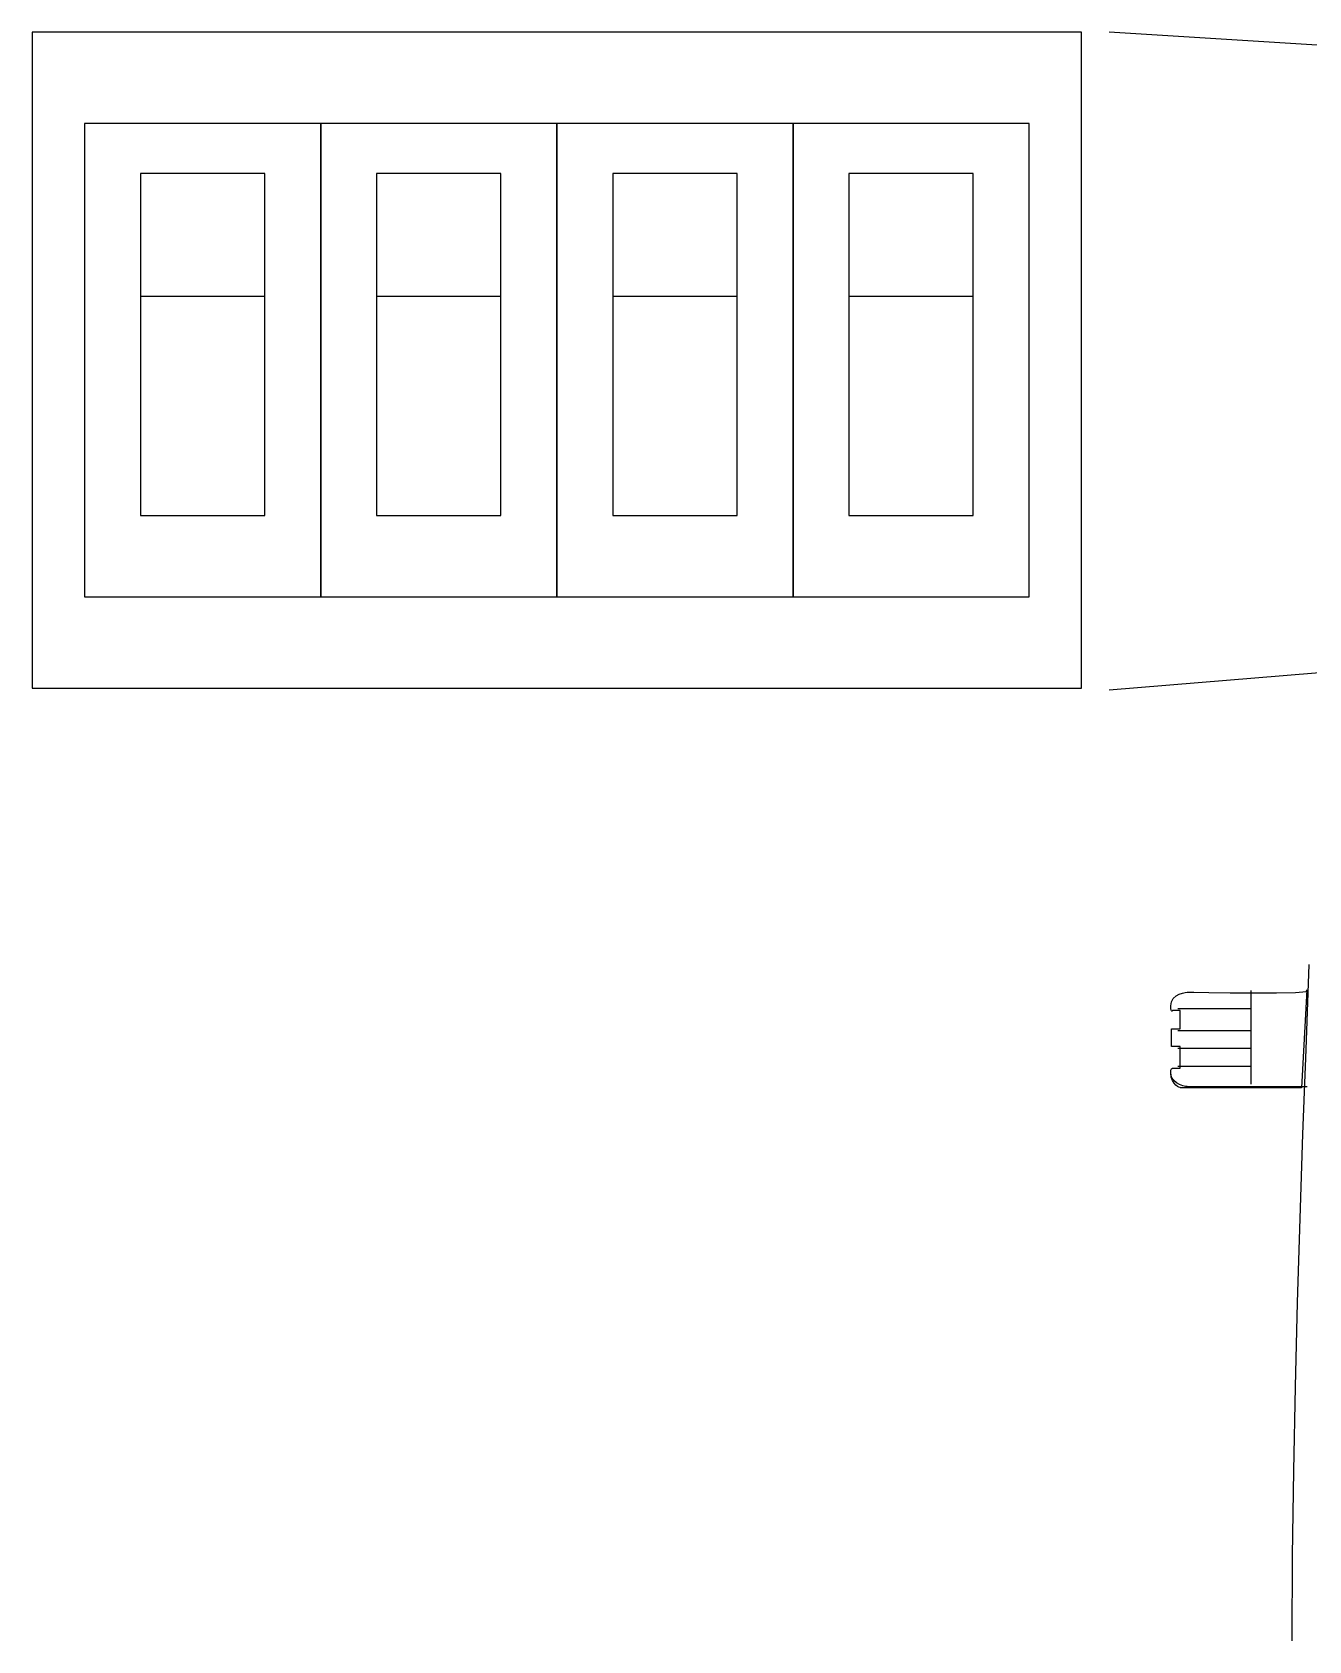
# Model space of a CAD drawing. Header units: metres. Extents: x 0 to 3575, y 0 to 842.
# Drawn here: x 3166.3 to 3235.2, y 601.4 to 688.3 of the extents above; entities that cross this region are included whole.
import ezdxf

# ---------------------------------------------------------------- set-up
doc = ezdxf.new("R2010")
doc.units = ezdxf.units.M
doc.layers.add('SCHEMATICS', color=7, linetype='Continuous')

msp = doc.modelspace()

# ---------------------------------------------------------------- linework, layer by layer
at = {"layer": 'SCHEMATICS', "color": 7}
for p, q in [((3265.507, 685.758), (3224.462, 688.332)), ((3265.408, 656.138), (3224.462, 652.795)), ((3232.133, 631.511), (3232.133, 636.564)), ((3232.133, 631.511), (3232.133, 636.564)), ((3235.139, 636.6), (3234.856, 631.313)), ((3228.302, 635.478), (3227.884, 635.478)), ((3228.302, 635.478), (3227.884, 635.478)), ((3232.106, 635.573), (3228.179, 635.573)), ((3232.106, 635.573), (3228.179, 635.573)), ((3228.302, 634.483), (3228.302, 635.478)), ((3228.302, 634.483), (3228.302, 635.478)), ((3227.829, 633.539), (3227.829, 634.483)), ((3227.829, 634.483), (3228.302, 634.483)), ((3227.829, 633.539), (3227.829, 634.483)), ((3227.829, 634.483), (3228.302, 634.483)), ((3228.302, 633.539), (3227.829, 633.539)), ((3228.302, 633.539), (3227.829, 633.539)), ((3232.106, 634.378), (3228.18, 634.378)), ((3232.106, 634.378), (3228.18, 634.378)), ((3228.301, 632.359), (3228.302, 633.539)), ((3228.301, 632.359), (3228.302, 633.539)), ((3232.108, 633.436), (3228.18, 633.436)), ((3232.108, 633.436), (3228.18, 633.436)), ((3227.884, 632.359), (3228.301, 632.359)), ((3227.884, 632.359), (3228.301, 632.359)), ((3232.106, 632.451), (3228.18, 632.451)), ((3232.106, 632.451), (3228.18, 632.451)), ((3234.856, 631.313), (3228.31, 631.313)), ((3235.157, 631.359), (3228.721, 631.365))]:
    msp.add_line(p, q, dxfattribs=at)
for points in [[(3166.277, 652.893), (3222.966, 652.893), (3222.966, 688.328), (3166.277, 688.328), (3166.277, 652.893)], [(3169.111, 657.82), (3181.868, 657.82), (3181.868, 683.403), (3169.111, 683.403), (3169.111, 657.82)], [(3181.868, 657.82), (3194.625, 657.82), (3194.625, 683.403), (3181.868, 683.403), (3181.868, 657.82)], [(3194.624, 657.82), (3207.381, 657.82), (3207.381, 683.403), (3194.624, 683.403), (3194.624, 657.82)], [(3207.381, 657.82), (3220.138, 657.82), (3220.138, 683.403), (3207.381, 683.403), (3207.381, 657.82)], [(3172.131, 662.216), (3178.85, 662.216), (3178.85, 680.691), (3172.131, 680.691), (3172.131, 662.216)], [(3172.131, 674.07), (3178.849, 674.07), (3178.849, 680.691), (3172.131, 680.691), (3172.131, 674.07)], [(3184.887, 662.216), (3191.605, 662.216), (3191.605, 680.691), (3184.887, 680.691), (3184.887, 662.216)], [(3184.887, 674.07), (3191.605, 674.07), (3191.605, 680.691), (3184.887, 680.691), (3184.887, 674.07)], [(3197.643, 674.07), (3204.361, 674.07), (3204.361, 680.691), (3197.643, 680.691), (3197.643, 674.07)], [(3197.644, 662.216), (3204.363, 662.216), (3204.363, 680.691), (3197.644, 680.691), (3197.644, 662.216)], [(3210.4, 662.216), (3217.118, 662.216), (3217.118, 680.691), (3210.4, 680.691), (3210.4, 662.216)], [(3210.4, 674.07), (3217.118, 674.07), (3217.118, 680.691), (3210.4, 680.691), (3210.4, 674.07)], [(3235.248, 637.972), (3235.078, 633.367), (3234.913, 628.794), (3234.758, 624.242), (3234.62, 619.701), (3234.503, 615.16), (3234.413, 610.609), (3234.355, 606.036), (3234.335, 601.431)], [(3227.788, 635.728), (3227.821, 635.958), (3227.924, 636.136), (3228.073, 636.267), (3228.245, 636.359), (3228.419, 636.419), (3228.572, 636.453), (3228.68, 636.468), (3228.721, 636.472)], [(3227.788, 635.728), (3227.821, 635.958), (3227.924, 636.136), (3228.073, 636.267), (3228.245, 636.359), (3228.419, 636.419), (3228.572, 636.453), (3228.68, 636.468), (3228.721, 636.472)], [(3228.721, 636.472), (3229.034, 636.466), (3229.852, 636.453), (3230.992, 636.439), (3232.272, 636.432), (3233.509, 636.437), (3234.52, 636.463), (3235.125, 636.515), (3235.139, 636.6)], [(3228.721, 636.472), (3229.034, 636.466), (3229.852, 636.453), (3230.992, 636.439), (3232.272, 636.432), (3233.509, 636.437), (3234.52, 636.463), (3235.125, 636.515), (3235.139, 636.6)], [(3227.884, 635.478), (3227.881, 635.471), (3227.871, 635.456), (3227.858, 635.443), (3227.842, 635.44), (3227.826, 635.458), (3227.81, 635.506), (3227.797, 635.593), (3227.788, 635.728)], [(3227.884, 635.478), (3227.881, 635.471), (3227.871, 635.456), (3227.858, 635.443), (3227.842, 635.44), (3227.826, 635.458), (3227.81, 635.506), (3227.797, 635.593), (3227.788, 635.728)], [(3227.788, 632.108), (3227.789, 632.192), (3227.799, 632.255), (3227.814, 632.299), (3227.832, 632.329), (3227.851, 632.347), (3227.868, 632.356), (3227.879, 632.359), (3227.884, 632.359)], [(3227.788, 632.108), (3227.789, 632.192), (3227.799, 632.255), (3227.814, 632.299), (3227.832, 632.329), (3227.851, 632.347), (3227.868, 632.356), (3227.879, 632.359), (3227.884, 632.359)], [(3228.31, 631.313), (3228.289, 631.319), (3228.232, 631.34), (3228.152, 631.382), (3228.06, 631.451), (3227.966, 631.553), (3227.882, 631.692), (3227.819, 631.875), (3227.788, 632.108)], [(3228.721, 631.365), (3228.682, 631.369), (3228.579, 631.384), (3228.433, 631.418), (3228.265, 631.477), (3228.096, 631.569), (3227.946, 631.7), (3227.836, 631.878), (3227.788, 632.108)]]:
    msp.add_lwpolyline(points, dxfattribs=at)

doc.saveas('drawing.dxf')
